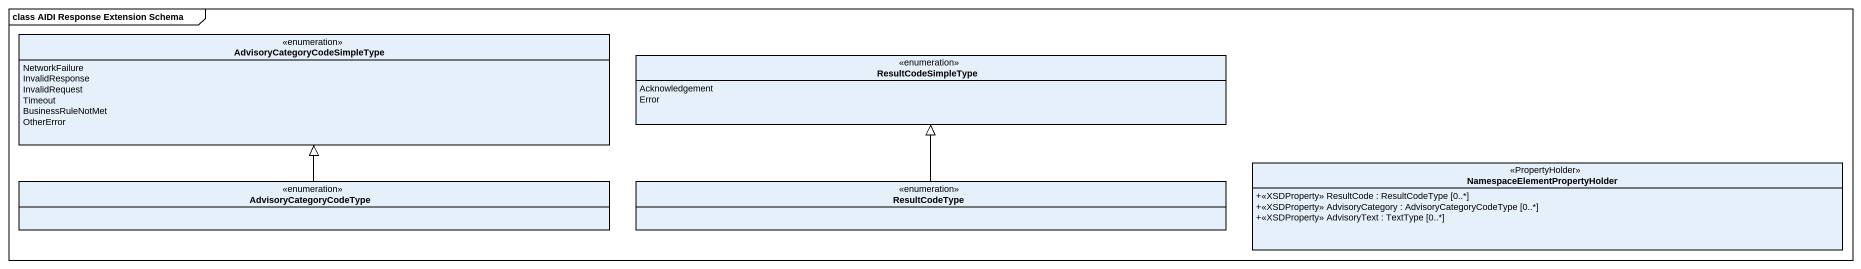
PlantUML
@startuml
mainframe class AIDI Response Extension Schema
hide circle
hide empty members
skinparam classAttributeIconSize 0
enum "AdvisoryCategoryCodeSimpleType" as AdvisoryCategoryCodeSimpleTy {
  NetworkFailure
  InvalidResponse
  InvalidRequest
  Timeout
  BusinessRuleNotMet
  OtherError
}
enum ResultCodeSimpleType {
  Acknowledgement
  Error
}
enum AdvisoryCategoryCodeType
enum ResultCodeType
class "NamespaceElementPropertyHolder" as NamespaceElementPropertyHold <<PropertyHolder>> {
  +<<XSDProperty>> ResultCode : ResultCodeType [0..*]
  +<<XSDProperty>> AdvisoryCategory : AdvisoryCategoryCodeType [0..*]
  +<<XSDProperty>> AdvisoryText : TextType [0..*]
}
AdvisoryCategoryCodeType -up-|> AdvisoryCategoryCodeSimpleTy
ResultCodeType -up-|> ResultCodeSimpleType
@enduml
